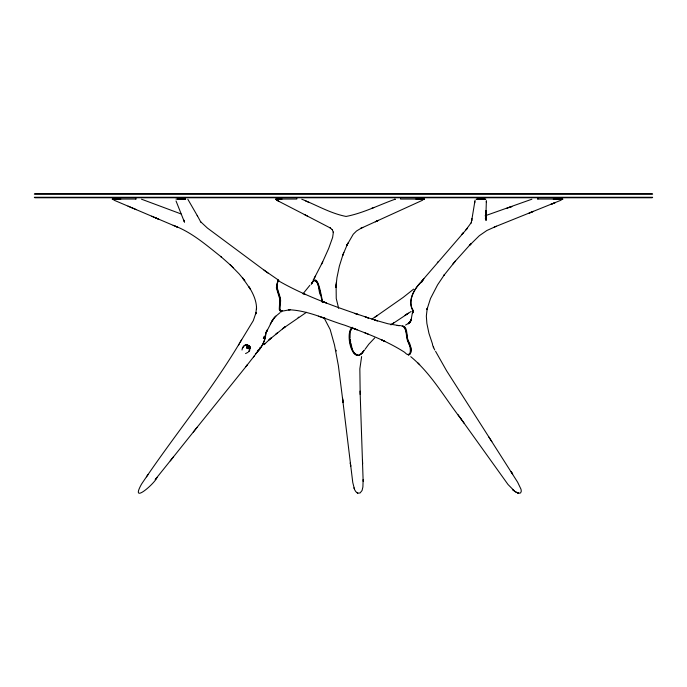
<?xml version="1.0" encoding="UTF-8"?>
<svg xmlns="http://www.w3.org/2000/svg" width="687" height="687" viewBox="0 0 687 687"><rect width="100%" height="100%" fill="white"/><g stroke="black" fill="none" stroke-linecap="round" stroke-linejoin="round"><path stroke-width="1.03" d="M265.757 332.396C265.586 340.572 261.335 348.464 255.358 353.899M486.078 220.458L486.053 210.454L485.941 216.362M363.148 479.492L362.899 486.954L362.066 490.509L360.082 492.965L357.721 493.129L355.789 491.643L354.595 489.651L352.774 482.549L342.478 397.885M486.336 202.124L486.37 200.802L486.018 211.742M412.612 313.032L412.647 311.52M412.612 312.928L412.793 310.593L411.109 319.902M336.312 282.503L335.926 287.432L336.939 277.728L339.361 266.135L342.985 254.619L342.796 255.126L347.914 243.069L346.78 245.431L347.038 244.89M336.098 284.865L336.244 298.493L338.657 308.334M349.855 332.431L349.975 337.738M471.943 218.586L471.668 220.733L475.086 200.089M242.004 350.001C242.176 347.339 244.383 344.11 247.372 344.745M471.737 220.209L471.153 223.086M474.665 202.399L474.459 203.524L474.82 201.506M184.399 221.248L184.494 222.21L176.027 200.965M311.4 283.903C318.27 269.759 321.104 297.995 322.899 302.117M311.177 284.246C317.841 270.3 320.683 298.252 322.486 302.082M363.973 350.516C353.255 368.163 344.221 333.616 352.139 327.338M361.628 356.553L359.851 368.825L360.186 394.493M364.187 350.172C353.607 367.571 344.737 333.513 352.637 327.373M312.044 283.516L312.276 282.855M471.299 222.545L466.044 229.759L467.469 228.153L422.016 280.811L423.845 278.716L422.35 280.39M342.796 255.126L343.801 252.438M411.281 319.472L410.689 320.992L411.522 319.077L408.963 323.337L410.689 321.087L409.615 322.71L408.233 323.852L411.135 320.151L409.615 322.71L405.579 325.054M264.469 336.037L263.361 338.536L264.066 336.974M282.228 310.747L281.524 311.804L280.717 311.786L279.257 309.416L279.798 299.06L276.363 287.844L277.96 279.755L278.544 280.82M265.689 333.504L266.934 330.773M266.625 331.546L267.569 329.52L266.247 332.319L272.009 321.19L270.24 323.981M315.591 275.83L314.345 278.055L322.435 262.374L328.669 248.479L332.628 237.444L333.384 232.034L333.375 232.558L332.225 229.475L332.525 229.905L330.095 227.801L330.559 228.118L304.289 214.464L307.536 216.13M321.404 264.538L322.701 261.816L322.435 262.374M346.78 245.431L353.255 234.233L356.536 230.995L361.19 228.187M350.224 331.28L351.993 328.506M242.897 347.82L243.335 346.952M247.354 347.416L247.895 346.841C245.688 347.665 247.174 349.631 248.531 347.639L247.844 348.043L247.354 347.416L248.05 346.849A1.005 0.859 50.5 0 0 248.101 345.896L248.419 345.338L247.423 345.973L247.93 346.257C245.457 346.016 247.621 344.685 248.625 345.724L247.964 345.561M249.776 350.241L248.831 351.675M238.475 345.243L239.136 344.058M241.644 339.687C211.957 390.225 174.069 435.446 141.522 484.137C129.431 505.735 155.434 482.892 156.945 477.482L155.219 479.578L173.261 457.113M313.16 280.09L314.663 277.471M240.064 342.375L253.305 320.623L256.105 312.405L255.796 313.993L256.517 307.372L256.517 308.892C256.672 300.932 253.108 293.469 249.012 286.848L250.557 289.407L242.588 277.934L244.77 280.708L239.196 273.958L230.197 264.778L233.262 267.707M362.521 352.465L362.916 351.813M272.009 321.19L273.392 319.017L271.563 321.774L274.86 316.973L272.962 319.67L275.822 316.166L275.478 316.492L280.098 312.619M312.559 282.271L312.894 281.747M365.012 349.374L368.756 344.247L374.724 337.918M282.632 310.885C277.496 312.516 281.421 302.134 280.459 299.24C279.575 292.945 275.092 287.046 278.244 280.674C308.068 297.909 343.826 309.751 377.446 320.863L374.647 320.005L388.009 323.775L399.147 325.621L397.146 325.458M259.368 348.592L260.279 347.27M309.897 285.268L302.967 293.821M146.468 476.83L148.117 474.485M245.894 366.678L256.655 352.929M253.434 357.137L254.516 355.677M248.677 351.667L250.094 348.627L249.647 346.308M170.273 460.857L197.066 427.348L193.296 432.046M196.92 427.529L247.397 364.814L246.032 366.514M437.336 262.52L437.842 261.919M452.673 264.263L455.206 261.275L443.854 275.444L444.386 274.74L437.585 284.847L430.483 298.544L426.945 309.614L427.254 308.18L426.335 316.089L426.876 323.44L428.954 333.358L432.604 344.359M257.333 351.126L258.381 349.889M455.206 261.275L454.846 261.695L469.393 245.482L479.328 235.71L486.851 230.506L496.4 226.221M243.876 346.196C245.122 344.642 247.603 344.634 248.952 346.042C250.781 346.763 249.441 351.014 249.106 347.759L249.269 348.335L249.493 347.665A1.005 0.859 50.1 0 0 248.539 347.476L247.844 348.043M256.869 352.457C262.03 347.098 265.921 339.885 265.895 332.302M265.294 343.38L263.954 344.702L271.202 337.944L268.943 339.936L285.139 326.789L282.46 328.815L306.462 312.302M421.148 282.597L422.265 281.541M362.058 353.032L360.933 353.925M402.161 325.887C408.791 326.445 405.631 337.695 408.971 342.16C411.058 345.372 412.415 353.711 408.877 354.99M401.534 325.939C408.095 326.419 405.004 337.489 408.198 341.877C410.817 345.029 412.346 360.649 404.652 352.311C386.214 340.434 365.432 332.92 345.003 325.295C326.377 319.661 308.111 310.335 288.394 309.743L290.386 309.648L283.31 310.962M281.782 310.868L280.528 310.893L279.54 308.918L280.236 298.957L276.56 286.9L278.037 280.571M413.651 289.115L403.149 297.419L377 315.728M275.719 334.174L277.6 332.637M249.08 345.965L247.973 346.076L247.346 345.235M249.965 346.566L249.467 348.103A6.715 3.392 52.3 0 0 249.974 348.678L249.896 347.923M249.269 348.335L249.81 347.914M247.449 348.507L248.771 348.635M246.547 347.905L247.148 347.055L246.65 345.767M247.998 352.319L245.551 353.582M390.912 324.882L411.118 311.469M393.78 322.83L391.951 324.135L392.517 323.732M422.651 280.622C414.982 287.321 407.297 299.618 412.38 309.751M375.042 317.05L377.558 315.35L371.856 319.112M423.063 280.184C415.24 287.089 406.644 300.777 413.325 310.747M298.124 317.549L298.716 317.154M404.823 315.427L408.413 313.152M405.356 315.084L406.927 314.088M248.016 345.647L247.423 345.973M362.805 227.388L360.658 228.453L378.511 220.321M422.745 200.149L375.325 221.764L378.202 220.467M561.21 200.14L494.185 227.131M529.316 213.022L533.387 211.373L529.248 213.047M394.63 199.376L395.137 199.204C378.872 205.009 363.088 213.185 346.085 216.448C330.533 213.434 316.432 205.035 301.773 199.204M371.409 208.453L373.883 207.517M485.108 215.804L531.884 199.213M509.101 207.508L511.901 206.521L506.499 208.419M359.576 354.492L360.28 354.243M314.131 280.657C319.798 281.249 317.995 291.391 320.614 295.367M394.682 199.359L395.137 199.204M485.829 199.11L476.194 199.11M176.001 199.11L179.839 199.144M485.58 199.419L483.39 199.462M185.61 199.11L180.286 199.144M275.925 199.479L277.797 199.453M113.312 199.462L117.606 199.419M282.005 199.11L275.556 199.144L279.403 199.144M183.249 199.453L181.05 199.479M120.8 199.11L112.204 199.144L116.077 199.144M114.961 199.479L116.85 199.47M34.839 193.674L652.161 193.674M34.35 194.163L652.65 194.163M34.35 197.272L652.65 197.272M34.839 197.762L652.161 197.762M112.333 199.032L113.003 199.032M115.871 199.032L136.095 199.032M177.521 199.032L185.619 199.032M278.621 199.032L296.818 199.032L296.793 197.813M420.633 199.032L400.521 199.032L400.521 197.813M423.098 199.032L424.162 199.032M477.362 199.032L484.412 199.032M537.646 199.032L559.261 199.032L559.261 197.813M424.317 199.144L423.003 199.144M559.209 199.136L553.267 199.11M560.06 199.136L562.936 199.144L561.494 199.144M558.368 199.144L561.004 199.144M423.347 199.144L421.698 199.144M419.946 199.136L422.788 199.144M421.397 199.136L415.884 199.11M423.467 199.144L424.265 199.144M560.463 199.479L558.72 199.47M420.092 199.462L420.959 199.462M560.352 199.453L558.668 199.436M479.286 199.479L476.769 199.436M423.432 199.479L419.07 199.436M398.838 325.595L400.693 325.655M357.214 354.69C351.847 354.063 352.13 347.193 350.894 343.208M141.505 199.196L181.007 213.915M318.356 316.209L325.501 318.528L321.808 317.317M364.763 332.774L368.481 334.268M173.167 225.327C191.501 231.966 206.298 245.113 221.377 256.998L220.682 256.406L230.858 265.414M175.46 226.289L177.572 227.191L113.896 200.14M128.04 206.143L136.284 209.638M155.374 217.779L158.706 219.196L151.724 216.225M461.149 419.087L508.028 484.507L514.829 491.42L518.625 493.257L520.609 492.94L521.296 491.188L520.986 489.196L517.629 482.197L488.818 436.941M305.346 200.802L309.253 202.579M304.496 214.567L278.707 201.257M515.817 492.072L516.804 492.613M403.303 326.385C408.104 331.52 406.06 340.503 410.199 346.514C411.805 348.232 411.032 354.638 408.928 354.286M277.96 279.755L264.435 270.42L207.354 228.015L200.389 221.523L200.767 222.013L197.195 215.443M514.829 491.42L515.302 491.729M264.006 270.103L267.999 273.048M513.876 490.69L514.323 491.033M410.757 356.665C431.505 373.822 444.729 397.996 461.08 418.984M513.026 489.968L512.399 489.393L513.395 490.286M278.527 280.124L278.896 280.622M417.988 362.968L419.688 364.677M187.843 199.273L197.401 215.838M249.39 345.844L249.879 346.48M247.947 347.064L248.308 347.528M432.432 344.711L434.734 350.001M457.903 414.57L464.283 423.458M408.516 354.99L408.138 354.131M324.127 317.987L330.155 329.477L334.509 345.029L338.39 365.742L343.045 402.436L342.521 398.245M491.832 441.638L446.61 370.817L435.567 351.297M485.314 218.44L485.984 219.883L485.932 216.894L485.932 217.35M433.222 346.952L433.574 347.82M353.934 487.83L354.252 488.792M184.193 220.905L184.365 221.437L183.944 220.115M412.758 311.056L413.093 312.679M321.86 300.485L322.212 302.186M413.085 312.602L412.715 309.803M350.636 341.843L350.172 339.112M336.141 350.241L336.244 350.971M485.958 219.299L485.992 219.926M362.496 460.35L362.642 463.794M360.074 391.109L363.157 481.338M537.878 197.813L537.878 199.032M481.243 197.813L481.243 199.032M420.435 197.813L420.435 199.032M278.905 197.813L278.905 199.032M179.453 197.813L179.453 199.032M135.751 197.813L135.751 199.032M115.94 197.813L115.94 199.032M249.312 349.082A6.715 3.263 51.9 0 1 248.797 348.575M463.433 232.687L461.767 234.55L463.433 232.687M471.248 243.524L469.341 245.542L471.239 243.55M555.027 202.708L550.914 204.348L555.07 202.691M518.17 493.129L517.74 493.017L518.625 493.257L518.17 493.129M368.455 317.995L365.218 316.93L368.404 317.987M358.408 314.62L354.913 313.427L358.391 314.62M356.991 329.726L353.058 328.257L357.034 329.76M326.454 302.95L323.096 301.67L326.445 302.958M305.586 294.586L303.087 293.504L305.569 294.586M384.909 341.43L381.912 340.048L384.909 341.43M357.644 493.086L357.163 492.862L357.721 493.129M278.724 201.265L276.724 200.149L278.724 201.265M512.639 474.047L510.973 471.428L512.639 474.039M350.31 462.909L350.696 466.181L350.31 462.909"/></g></svg>
